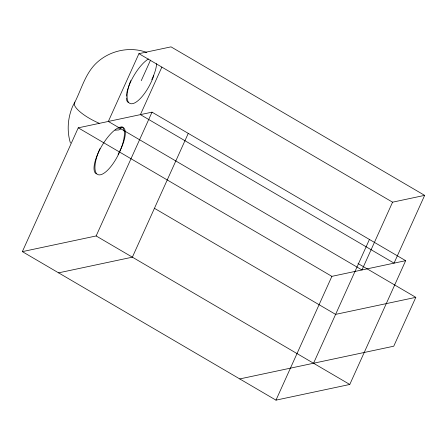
<?xml version="1.0" encoding="UTF-8"?>
<svg xmlns="http://www.w3.org/2000/svg" width="447" height="447" viewBox="0 0 447 447"><rect width="100%" height="100%" fill="white"/><g stroke="black" fill="none" stroke-linecap="round" stroke-linejoin="round"><path stroke-width="0.67" d="M70.419 142.99C66.704 130.898 67.754 117.69 72.749 106.118C80.98 91.853 84.26 74.319 96.703 62.764C109.962 50.433 129.831 46.147 146.856 52.461M22.35 251.633L78.242 127.842L152.03 112.163L405.669 260.674L349.777 384.465L275.983 400.143L22.35 251.633L96.139 235.955L349.777 384.465M424.65 195.367L171.017 46.857L138.933 53.674L108.33 121.45L361.964 269.96L392.567 202.184L424.65 195.367L394.047 263.143L140.414 114.633L161.864 67.128M141.23 80.706L150.544 60.082M96.139 235.955L152.03 112.163M188.265 133.379L132.373 257.17L58.585 272.849M275.983 400.143L331.881 276.352L405.669 260.674M313.543 363.249L369.434 239.458M358.03 263.512L415.811 297.344L393.746 346.207L239.754 378.927M121.02 128.881L118.779 129.943L115.041 130.155M415.811 297.344L335.602 314.381L154.438 208.308M138.933 53.674L392.567 202.184M78.242 127.842L331.881 276.352M96.451 173.894A26.798 9.141 -59.7 0 1 101.257 146.901A26.798 9.141 -59.7 0 1 122.891 127.311A26.798 9.141 -59.7 0 1 118.086 154.304M122.031 126.931A26.781 9.594 -63.4 0 1 121.21 148.153A26.781 9.594 -63.4 0 1 100.53 174.766A26.781 9.594 -63.4 0 1 98.128 153.053A26.781 9.594 -63.4 0 1 99.994 148.605M156.567 63.658A25.887 8.828 -59.7 0 1 151.762 79.644M128.675 102.737A25.887 8.828 -59.7 0 1 126.317 97.932M126.339 96.217A25.887 8.828 -59.7 0 1 126.663 93.619M126.78 93.015A25.887 8.828 -59.7 0 1 128.015 88.389M128.228 87.774A25.887 8.828 -59.7 0 1 148.432 58.965M121.735 127.149A26.775 7.761 26.1 0 1 118.198 128.093M99.195 123.271A26.775 7.761 26.1 0 1 74.889 102.045M153.796 75.733A26.77 9.599 -63.5 0 1 132.664 103.648A26.77 9.599 -63.5 0 1 130.753 80.628"/></g></svg>
